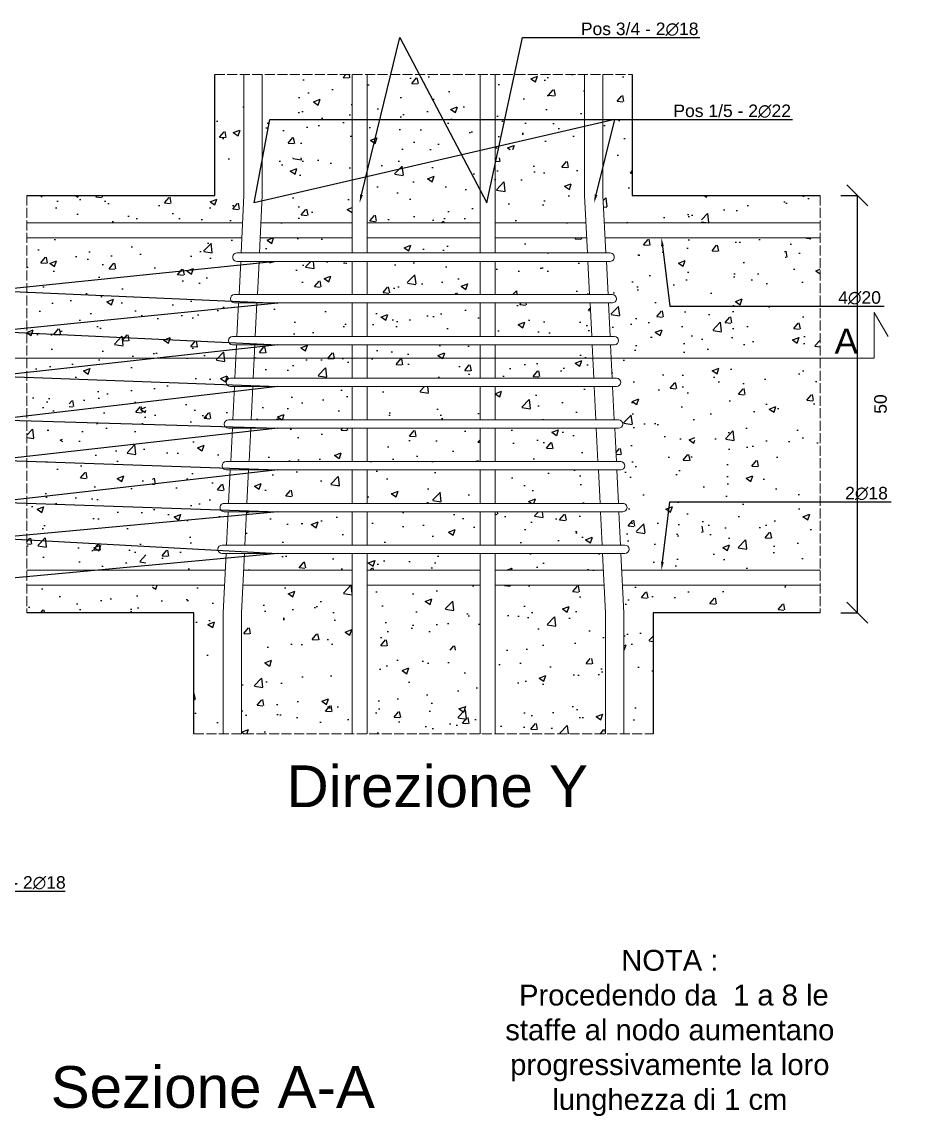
# Model space of a CAD drawing. Header units: millimetres. Extents: x -455371 to 117772, y -78417 to 116564.
# Drawn here: x -325678 to -324590, y 107151 to 108462 of the extents above; entities that cross this region are included whole.
import ezdxf
from ezdxf import colors
from ezdxf.entities.mleader import LeaderData, LeaderLine
from ezdxf.math import Vec2, Vec3

# ---------------------------------------------------------------- set-up
doc = ezdxf.new("R2010")
doc.units = ezdxf.units.MM
doc.linetypes.add('ACAD_ISO02W100', pattern=[15, 12, -3])
doc.layers.get('0').update_dxf_attribs({"color": 255})
for name, color, linetype, lineweight in [('armature', 5, 'Continuous', 18), ('Cls', 7, 'Continuous', 25), ('quote', 5, 'Continuous', 15), ('Scritte', 7, 'Continuous', 15), ('staffe', 10, 'Continuous', 15), ('tratteggio 1 a 50', 230, 'ACAD_ISO02W100', 15)]:
    doc.layers.add(name, color=color, linetype=linetype, lineweight=lineweight)
doc.layers.add('RETINI', color=253, linetype='Continuous')
doc.styles.get("Standard").update_dxf_attribs({"font": 'arial.ttf'})
doc.dimstyles.new('scala 1 a 10', dxfattribs={"dimtxt": 15, "dimasz": 25, "dimexe": 0.183, "dimexo": 0.1, "dimgap": 20, "dimtad": 2, "dimdec": 0, "dimlfac": 0.1, "dimzin": 0, "dimdsep": 46, "dimtxsty": 'Standard', "dimblk": 'OBLIQUE', "dimcen": -25, "dimadec": 0, "dimazin": 0, "dimtfac": 1, "dimtdec": 0, "dimtofl": 0, "dimtmove": 0, "dimatfit": 3, "dimfxl": 20, "dimfxlon": 1, "dimtolj": 1, "dimtzin": 0, "dimarcsym": 0})

# ---------------------------------------------------------------- blocks, each defined once
blk = doc.blocks.new('_Oblique')
at = {"color": 0, "linetype": 'ByBlock', "lineweight": -2}
blk.add_line((-0.5, -0.5), (0.5, 0.5), dxfattribs=at)
blk = doc.blocks.new('*D2428')
at = {"layer": 'Defpoints', "color": 0, "transparency": 16777216}
for p in [(-325447.2, 108253.8), (-324677.5, 108253.8), (-325472.2, 107753.8)]:
    blk.add_point(p, dxfattribs=at)
at = {"layer": 'quote', "color": 0, "lineweight": -2, "transparency": 16777216}
for p, q in [((-324697.5, 108253.8), (-324677.3, 108253.8)), ((-324677.5, 107753.8), (-324677.5, 108253.8)), ((-324697.5, 107753.8), (-324677.3, 107753.8))]:
    blk.add_line(p, q, dxfattribs=at)
at = {"layer": 'quote', "color": 0, "lineweight": -2, "transparency": 16777216, "xscale": 25, "yscale": 25, "zscale": 25}
for p, rotation in [((-324677.5, 108253.8), 90), ((-324677.5, 107753.8), 270)]:
    blk.add_blockref('_Oblique', p, dxfattribs=dict(at, rotation=rotation))
at = {"layer": 'quote', "color": 0, "transparency": 16777216, "insert": (-324649.8, 108003.8), "char_height": 15, "attachment_point": 5, "rotation": 90}
blk.add_mtext('\\A1;50', dxfattribs=at)

msp = doc.modelspace()

# ---------------------------------------------------------------- hatches: boundary and pattern name
at = {"layer": 'RETINI'}
h = msp.add_hatch(dxfattribs=at)
h.set_pattern_fill('AR-CONC', color=256, scale=0.45)
edge = h.paths.add_edge_path()
edge.add_line((-325422.2, 108403.8), (-325447.2, 108403.8))
edge.add_line((-325447.2, 108403.8), (-325447.2, 108253.8))
edge.add_line((-325447.2, 108253.8), (-325672.2, 108253.8))
edge.add_line((-325672.2, 108253.8), (-325672.2, 108220.8))
edge.add_line((-325672.2, 108220.8), (-325629.6, 108220.8))
edge.add_line((-325629.6, 108220.8), (-325629.6, 108224.8))
edge.add_arc((-325625.6, 108224.8), 4, 2.2127, 180.0004, ccw=False)
edge.add_line((-325621.6, 108225), (-325621.6, 108220.8))
edge.add_line((-325621.6, 108220.8), (-325529.6, 108220.8))
edge.add_line((-325529.6, 108220.8), (-325529.6, 108224.8))
edge.add_arc((-325525.6, 108224.8), 4, 2.2127, 180.0004, ccw=False)
edge.add_line((-325521.6, 108225), (-325521.6, 108220.8))
edge.add_line((-325521.6, 108220.8), (-325413.8, 108220.8))
edge.add_line((-325413.8, 108220.8), (-325412.2, 108253.8))
edge.add_line((-325412.2, 108253.8), (-325412.2, 108298.8))
edge.add_line((-325412.2, 108298.8), (-325417.2, 108298.8))
edge.add_arc((-325417.2, 108303.8), 5, 90, 270, ccw=False)
edge.add_line((-325417.2, 108308.8), (-325412.2, 108308.8))
edge.add_line((-325412.2, 108308.8), (-325412.2, 108398.8))
edge.add_line((-325412.2, 108398.8), (-325417.2, 108398.8))
edge.add_arc((-325417.2, 108403.8), 5, 180, 270, ccw=False)
edge = h.paths.add_edge_path()
edge.add_line((-324947.2, 108398.8), (-324982.2, 108398.8))
edge.add_line((-324982.2, 108398.8), (-324982.2, 108308.8))
edge.add_line((-324982.2, 108308.8), (-324977.2, 108308.8))
edge.add_arc((-324977.2, 108303.8), 5, -90, 90, ccw=False)
edge.add_line((-324977.2, 108298.8), (-324982.2, 108298.8))
edge.add_line((-324982.2, 108298.8), (-324982.2, 108253.8))
edge.add_line((-324982.2, 108253.8), (-324980.5, 108220.8))
edge.add_line((-324980.5, 108220.8), (-324872.2, 108220.8))
edge.add_line((-324872.2, 108220.8), (-324872.2, 108224.7))
edge.add_arc((-324868.2, 108224.8), 4, 0.0004, 182.2127, ccw=False)
edge.add_line((-324864.2, 108224.8), (-324864.2, 108220.8))
edge.add_line((-324864.2, 108220.8), (-324772.2, 108220.8))
edge.add_line((-324772.2, 108220.8), (-324772.2, 108224.7))
edge.add_arc((-324768.2, 108224.8), 4, 0.0004, 182.2127, ccw=False)
edge.add_line((-324764.2, 108224.8), (-324764.2, 108220.8))
edge.add_line((-324764.2, 108220.8), (-324722.2, 108220.8))
edge.add_line((-324722.2, 108220.8), (-324722.2, 108253.8))
edge.add_line((-324722.2, 108253.8), (-324947.2, 108253.8))
edge.add_line((-324947.2, 108253.8), (-324947.2, 108398.8))
h = msp.add_hatch(dxfattribs=at)
h.set_pattern_fill('AR-CONC', color=256, scale=0.45)
h.paths.add_polyline_path([(-325629.6, 108202.8), (-325672.2, 108202.8), (-325672.2, 107804.8), (-325629.6, 107804.8)])
h.paths.add_polyline_path([(-325529.6, 108202.8), (-325621.6, 108202.8), (-325621.6, 107804.8), (-325529.6, 107804.8)])
h.paths.add_polyline_path([(-325418.6, 108124.9), (-325423.4, 108124.9, -1), (-325423.4, 108134.9), (-325418.1, 108134.9), (-325416.1, 108174.8), (-325420.7, 108174.8, -0.998059), (-325420.7, 108184.8), (-325415.6, 108184.8), (-325414.7, 108202.8), (-325521.6, 108202.8), (-325521.6, 107804.8), (-325434.6, 107804.8), (-325433.6, 107824.8), (-325438.4, 107824.8, -1), (-325438.4, 107834.8), (-325433.1, 107834.8), (-325431.1, 107874.8), (-325435.8, 107874.8, -1), (-325435.9, 107884.8), (-325430.6, 107884.8), (-325428.6, 107924.8), (-325433.4, 107924.8, -1), (-325433.4, 107934.8), (-325428.1, 107934.8), (-325426.1, 107974.8), (-325430.9, 107974.8, -1), (-325430.9, 107984.8), (-325425.6, 107984.8), (-325423.6, 108024.8), (-325428.4, 108024.8, -1), (-325428.4, 108034.8), (-325423.1, 108034.8), (-325421.1, 108074.8), (-325425.9, 108074.8, -1), (-325425.9, 108084.8), (-325420.6, 108084.8)])
h.paths.add_polyline_path([(-324872.2, 108202.8), (-324979.6, 108202.8), (-324978.7, 108184.8), (-324973.7, 108184.8, -1.001944), (-324973.6, 108174.8), (-324978.2, 108174.8), (-324976.2, 108134.9), (-324971, 108134.9, -1), (-324971, 108124.9), (-324975.7, 108124.9), (-324973.7, 108084.8), (-324968.5, 108084.8, -1), (-324968.5, 108074.8), (-324973.2, 108074.8), (-324971.2, 108034.8), (-324966, 108034.8, -1), (-324966, 108024.8), (-324970.7, 108024.8), (-324968.7, 107984.8), (-324963.5, 107984.8, -1), (-324963.5, 107974.8), (-324968.2, 107974.8), (-324966.2, 107934.8), (-324961, 107934.8, -1), (-324961, 107924.8), (-324965.7, 107924.8), (-324963.7, 107884.8), (-324958.5, 107884.8, -1), (-324958.4, 107874.8), (-324963.2, 107874.8), (-324961.2, 107834.8), (-324956, 107834.8, -1), (-324956, 107824.8), (-324960.7, 107824.8), (-324959.7, 107804.8), (-324872.2, 107804.8)])
h.paths.add_polyline_path([(-324772.2, 108202.8), (-324864.2, 108202.8), (-324864.2, 107804.8), (-324772.2, 107804.8)])
h.paths.add_polyline_path([(-324722.2, 108202.8), (-324764.2, 108202.8), (-324764.2, 107804.8), (-324722.2, 107804.8)])
h.paths.add_polyline_path([(-324980.8, 107786.8), (-325111.5, 107786.8), (-325111.5, 107708.8), (-324979.2, 107708.8), (-324979.2, 107753.8)])
h.paths.add_polyline_path([(-324979.2, 107698.8), (-325111.5, 107698.8), (-325111.5, 107608.8), (-324979.2, 107608.8)])
h.paths.add_polyline_path([(-325129.5, 107698.8), (-325264.8, 107698.8), (-325264.8, 107608.8), (-325129.5, 107608.8)])
h.paths.add_polyline_path([(-325129.5, 107786.8), (-325264.8, 107786.8), (-325264.8, 107708.8), (-325129.5, 107708.8)])
h.paths.add_polyline_path([(-325282.8, 107786.8), (-325413.5, 107786.8), (-325415.2, 107753.8), (-325415.2, 107708.8), (-325282.8, 107708.8)])
h.paths.add_polyline_path([(-325282.8, 107698.8), (-325415.2, 107698.8), (-325415.2, 107608.8), (-325282.8, 107608.8)])
h.paths.add_polyline_path([(-325282.8, 108174.8), (-325394.1, 108174.8), (-325396.1, 108134.9), (-325282.8, 108134.9)])
h.paths.add_polyline_path([(-325129.5, 108174.8), (-325197.2, 108174.8), (-325264.8, 108174.8), (-325264.8, 108134.9), (-325197.2, 108134.9), (-325129.5, 108134.9)])
h.paths.add_polyline_path([(-325000.2, 108174.8), (-325111.5, 108174.8), (-325111.5, 108134.9), (-324998.2, 108134.9)])
h.paths.add_polyline_path([(-324997.7, 108124.9), (-325111.5, 108124.9), (-325111.5, 108084.8), (-324995.7, 108084.8)])
h.paths.add_polyline_path([(-325129.5, 108124.9), (-325197.2, 108124.9), (-325264.8, 108124.9), (-325264.8, 108084.8), (-325197.2, 108084.8), (-325129.5, 108084.8)])
h.paths.add_polyline_path([(-325282.8, 108124.9), (-325396.6, 108124.9), (-325398.6, 108084.8), (-325282.8, 108084.8)])
h.paths.add_polyline_path([(-325282.8, 108074.8), (-325399.1, 108074.8), (-325401.1, 108034.8), (-325282.8, 108034.8)])
h.paths.add_polyline_path([(-325129.5, 108074.8), (-325197.2, 108074.8), (-325264.8, 108074.8), (-325264.8, 108034.8), (-325197.2, 108034.8), (-325129.5, 108034.8)])
h.paths.add_polyline_path([(-324995.2, 108074.8), (-325111.5, 108074.8), (-325111.5, 108034.8), (-324993.2, 108034.8)])
h.paths.add_polyline_path([(-324992.7, 108024.8), (-325111.5, 108024.8), (-325111.5, 107984.8), (-324990.7, 107984.8)])
h.paths.add_polyline_path([(-325129.5, 108024.8), (-325197.2, 108024.8), (-325264.8, 108024.8), (-325264.8, 107984.8), (-325197.2, 107984.8), (-325129.5, 107984.8)])
h.paths.add_polyline_path([(-325282.8, 108024.8), (-325401.6, 108024.8), (-325403.6, 107984.8), (-325282.8, 107984.8)])
h.paths.add_polyline_path([(-325282.8, 107974.8), (-325404.1, 107974.8), (-325406.1, 107934.8), (-325282.8, 107934.8)])
h.paths.add_polyline_path([(-325129.5, 107974.8), (-325197.2, 107974.8), (-325264.8, 107974.8), (-325264.8, 107934.8), (-325197.2, 107934.8), (-325129.5, 107934.8)])
h.paths.add_polyline_path([(-324990.2, 107974.8), (-325111.5, 107974.8), (-325111.5, 107934.8), (-324988.2, 107934.8)])
h.paths.add_polyline_path([(-324987.7, 107924.8), (-325111.5, 107924.8), (-325111.5, 107884.8), (-324985.7, 107884.8)])
h.paths.add_polyline_path([(-325129.5, 107924.8), (-325197.2, 107924.8), (-325264.8, 107924.8), (-325264.8, 107884.8), (-325197.2, 107884.8), (-325129.5, 107884.8)])
h.paths.add_polyline_path([(-325282.8, 107924.8), (-325406.6, 107924.8), (-325408.6, 107884.8), (-325282.8, 107884.8)])
h.paths.add_polyline_path([(-325282.8, 107874.8), (-325409.1, 107874.8), (-325411.1, 107834.8), (-325282.8, 107834.8)])
h.paths.add_polyline_path([(-325129.5, 107874.8), (-325197.2, 107874.8), (-325264.8, 107874.8), (-325264.8, 107834.8), (-325197.2, 107834.8), (-325129.5, 107834.8)])
h.paths.add_polyline_path([(-324985.2, 107874.8), (-325111.5, 107874.8), (-325111.5, 107834.8), (-324983.2, 107834.8)])
h.paths.add_polyline_path([(-324982.7, 107824.8), (-325111.5, 107824.8), (-325111.5, 107804.8), (-324981.7, 107804.8)])
h.paths.add_polyline_path([(-325129.5, 107824.8), (-325197.2, 107824.8), (-325264.8, 107824.8), (-325264.8, 107804.8), (-325129.5, 107804.8)])
h.paths.add_polyline_path([(-325282.8, 107824.8), (-325411.6, 107824.8), (-325412.6, 107804.8), (-325282.8, 107804.8)])
h.paths.add_polyline_path([(-325282.8, 108202.8), (-325392.7, 108202.8), (-325393.6, 108184.8), (-325282.8, 108184.8)])
h.paths.add_polyline_path([(-325129.5, 108202.8), (-325264.8, 108202.8), (-325264.8, 108184.8), (-325197.2, 108184.8), (-325129.5, 108184.8)])
h.paths.add_polyline_path([(-325001.6, 108202.8), (-325111.5, 108202.8), (-325111.5, 108184.8), (-325000.7, 108184.8)])
h.paths.add_polyline_path([(-325004.2, 108298.8), (-325111.5, 108298.8), (-325111.5, 108220.8), (-325002.5, 108220.8), (-325004.2, 108253.8)])
h.paths.add_polyline_path([(-325129.5, 108298.8), (-325264.8, 108298.8), (-325264.8, 108220.8), (-325129.5, 108220.8)])
h.paths.add_polyline_path([(-325282.8, 108298.8), (-325390.2, 108298.8), (-325390.2, 108253.8), (-325391.8, 108220.8), (-325282.8, 108220.8)])
h.paths.add_polyline_path([(-325282.8, 108398.8), (-325390.2, 108398.8), (-325390.2, 108308.8), (-325282.8, 108308.8)])
h.paths.add_polyline_path([(-325129.5, 108398.8), (-325264.8, 108398.8), (-325264.8, 108308.8), (-325129.5, 108308.8)])
h.paths.add_polyline_path([(-325004.2, 108398.8), (-325111.5, 108398.8), (-325111.5, 108308.8), (-325004.2, 108308.8)])
edge = h.paths.add_edge_path()
edge.add_line((-324957.2, 107608.8), (-324922.2, 107608.8))
edge.add_line((-324922.2, 107608.8), (-324922.2, 107753.8))
edge.add_line((-324922.2, 107753.8), (-324722.2, 107753.8))
edge.add_line((-324722.2, 107753.8), (-324722.2, 107786.8))
edge.add_line((-324722.2, 107786.8), (-324764.2, 107786.8))
edge.add_line((-324764.2, 107786.8), (-324764.2, 107782.7))
edge.add_arc((-324768.2, 107782.7), 4, -177.7873, 0, ccw=False)
edge.add_line((-324772.2, 107782.5), (-324772.2, 107786.8))
edge.add_line((-324772.2, 107786.8), (-324864.2, 107786.8))
edge.add_line((-324864.2, 107786.8), (-324864.2, 107782.7))
edge.add_arc((-324868.2, 107782.7), 4, -177.7873, 0, ccw=False)
edge.add_line((-324872.2, 107782.5), (-324872.2, 107786.8))
edge.add_line((-324872.2, 107786.8), (-324958.8, 107786.8))
edge.add_line((-324958.8, 107786.8), (-324957.2, 107753.8))
edge.add_line((-324957.2, 107753.8), (-324957.2, 107708.8))
edge.add_line((-324957.2, 107708.8), (-324952.2, 107708.8))
edge.add_arc((-324952.2, 107703.8), 5, -90, 90, ccw=False)
edge.add_line((-324952.2, 107698.8), (-324957.2, 107698.8))
edge.add_line((-324957.2, 107698.8), (-324957.2, 107608.8))
h = msp.add_hatch(dxfattribs=at)
h.set_pattern_fill('AR-CONC', color=256, scale=0.45)
edge = h.paths.add_edge_path()
edge.add_line((-325472.2, 107608.8), (-325437.2, 107608.8))
edge.add_line((-325437.2, 107608.8), (-325437.2, 107698.8))
edge.add_line((-325437.2, 107698.8), (-325442.2, 107698.8))
edge.add_arc((-325442.2, 107703.8), 5, 90, 270, ccw=False)
edge.add_line((-325442.2, 107708.8), (-325437.2, 107708.8))
edge.add_line((-325437.2, 107708.8), (-325437.2, 107753.8))
edge.add_line((-325437.2, 107753.8), (-325435.5, 107786.8))
edge.add_line((-325435.5, 107786.8), (-325521.6, 107786.8))
edge.add_line((-325521.6, 107786.8), (-325521.6, 107782.8))
edge.add_arc((-325525.6, 107782.7), 4, -180, 2.2127, ccw=False)
edge.add_line((-325529.6, 107782.7), (-325529.6, 107786.8))
edge.add_line((-325529.6, 107786.8), (-325621.6, 107786.8))
edge.add_line((-325621.6, 107786.8), (-325621.6, 107782.8))
edge.add_arc((-325625.6, 107782.7), 4, -180, 2.2127, ccw=False)
edge.add_line((-325629.6, 107782.7), (-325629.6, 107786.8))
edge.add_line((-325629.6, 107786.8), (-325672.2, 107786.8))
edge.add_line((-325672.2, 107786.8), (-325672.2, 107753.8))
edge.add_line((-325672.2, 107753.8), (-325472.2, 107753.8))
edge.add_line((-325472.2, 107753.8), (-325472.2, 107608.8))

# ---------------------------------------------------------------- linework, layer by layer
at = {"layer": 'armature'}
for points in [[(-325412.2, 108398.8), (-325412.2, 108253.8), (-325415.6, 108184.8)], [(-325412.2, 108398.8), (-325412.2, 108308.8)], [(-325393.6, 108184.8), (-325390.2, 108253.8), (-325390.2, 108398.8)], [(-325390.2, 108308.8), (-325390.2, 108398.8)], [(-325282.8, 108184.8), (-325282.8, 108398.8)], [(-325282.8, 108308.8), (-325282.8, 108398.8)], [(-325264.8, 108398.8), (-325264.8, 108308.8)], [(-325264.8, 108398.8), (-325264.8, 108184.8)], [(-325129.5, 108184.8), (-325129.5, 108398.8)], [(-325129.5, 108308.8), (-325129.5, 108398.8)], [(-325111.5, 108398.8), (-325111.5, 108308.8)], [(-325111.5, 108398.8), (-325111.5, 108184.8)], [(-325000.7, 108184.8), (-325004.2, 108253.8), (-325004.2, 108398.8)], [(-325004.2, 108308.8), (-325004.2, 108398.8)], [(-324982.2, 108398.8), (-324982.2, 108308.8)], [(-324982.2, 108398.8), (-324982.2, 108253.8), (-324978.7, 108184.8)], [(-325672.2, 108220.8), (-325629.6, 108220.8)], [(-325672.2, 108220.8), (-325413.8, 108220.8)], [(-325621.6, 108220.8), (-325529.6, 108220.8)], [(-325391.8, 108220.8), (-325282.8, 108220.8)], [(-325264.8, 108220.8), (-325129.5, 108220.8)], [(-325111.5, 108220.8), (-325002.5, 108220.8)], [(-324980.5, 108220.8), (-324722.2, 108220.8)], [(-324864.2, 108220.8), (-324772.2, 108220.8)], [(-324764.2, 108220.8), (-324722.2, 108220.8)], [(-325672.2, 108202.8), (-325629.6, 108202.8)], [(-325672.2, 108202.8), (-325414.7, 108202.8)], [(-325621.6, 108202.8), (-325529.6, 108202.8)], [(-325392.7, 108202.8), (-325282.8, 108202.8)], [(-325264.8, 108202.8), (-325129.5, 108202.8)], [(-325111.5, 108202.8), (-325001.6, 108202.8)], [(-324979.6, 108202.8), (-324722.2, 108202.8)], [(-324864.2, 108202.8), (-324772.2, 108202.8)], [(-324764.2, 108202.8), (-324722.2, 108202.8)], [(-325416.1, 108174.8), (-325418.1, 108134.9)], [(-325396.1, 108134.9), (-325394.1, 108174.8)], [(-325282.8, 108134.9), (-325282.8, 108174.8)], [(-325264.8, 108174.8), (-325264.8, 108134.9)], [(-325129.5, 108134.9), (-325129.5, 108174.8)], [(-325111.5, 108174.8), (-325111.5, 108134.9)], [(-324998.2, 108134.9), (-325000.2, 108174.8)], [(-324978.2, 108174.8), (-324976.2, 108134.9)], [(-325418.6, 108124.9), (-325420.6, 108084.8)], [(-325398.6, 108084.8), (-325396.6, 108124.9)], [(-325282.8, 108084.8), (-325282.8, 108124.9)], [(-325264.8, 108124.9), (-325264.8, 108084.8)], [(-325129.5, 108084.8), (-325129.5, 108124.9)], [(-325111.5, 108124.9), (-325111.5, 108084.8)], [(-324995.7, 108084.8), (-324997.7, 108124.9)], [(-324975.7, 108124.9), (-324973.7, 108084.8)], [(-325421.1, 108074.8), (-325423.1, 108034.8)], [(-325401.1, 108034.8), (-325399.1, 108074.8)], [(-325282.8, 108034.8), (-325282.8, 108074.8)], [(-325264.8, 108074.8), (-325264.8, 108034.8)], [(-325129.5, 108034.8), (-325129.5, 108074.8)], [(-325111.5, 108074.8), (-325111.5, 108034.8)], [(-324993.2, 108034.8), (-324995.2, 108074.8)], [(-324973.2, 108074.8), (-324971.2, 108034.8)], [(-325423.6, 108024.8), (-325425.6, 107984.8)], [(-325403.6, 107984.8), (-325401.6, 108024.8)], [(-325282.8, 107984.8), (-325282.8, 108024.8)], [(-325264.8, 108024.8), (-325264.8, 107984.8)], [(-325129.5, 107984.8), (-325129.5, 108024.8)], [(-325111.5, 108024.8), (-325111.5, 107984.8)], [(-324990.7, 107984.8), (-324992.7, 108024.8)], [(-324970.7, 108024.8), (-324968.7, 107984.8)], [(-325426.1, 107974.8), (-325428.1, 107934.8)], [(-325406.1, 107934.8), (-325404.1, 107974.8)], [(-325282.8, 107934.8), (-325282.8, 107974.8)], [(-325264.8, 107974.8), (-325264.8, 107934.8)], [(-325129.5, 107934.8), (-325129.5, 107974.8)], [(-325111.5, 107974.8), (-325111.5, 107934.8)], [(-324988.2, 107934.8), (-324990.2, 107974.8)], [(-324968.2, 107974.8), (-324966.2, 107934.8)], [(-325428.6, 107924.8), (-325430.6, 107884.8)], [(-325408.6, 107884.8), (-325406.6, 107924.8)], [(-325282.8, 107884.8), (-325282.8, 107924.8)], [(-325264.8, 107924.8), (-325264.8, 107884.8)], [(-325129.5, 107884.8), (-325129.5, 107924.8)], [(-325111.5, 107924.8), (-325111.5, 107884.8)], [(-324985.7, 107884.8), (-324987.7, 107924.8)], [(-324965.7, 107924.8), (-324963.7, 107884.8)], [(-325431.1, 107874.8), (-325433.1, 107834.8)], [(-325411.1, 107834.8), (-325409.1, 107874.8)], [(-325282.8, 107834.8), (-325282.8, 107874.8)], [(-325264.8, 107874.8), (-325264.8, 107834.8)], [(-325129.5, 107834.8), (-325129.5, 107874.8)], [(-325111.5, 107874.8), (-325111.5, 107834.8)], [(-324983.2, 107834.8), (-324985.2, 107874.8)], [(-324963.2, 107874.8), (-324961.2, 107834.8)], [(-325433.6, 107824.8), (-325437.2, 107753.8), (-325437.2, 107608.8)], [(-325415.2, 107608.8), (-325415.2, 107753.8), (-325411.6, 107824.8)], [(-325282.8, 107608.8), (-325282.8, 107824.8)], [(-325264.8, 107824.8), (-325264.8, 107608.8)], [(-325129.5, 107608.8), (-325129.5, 107824.8)], [(-325111.5, 107824.8), (-325111.5, 107608.8)], [(-324979.2, 107608.8), (-324979.2, 107753.8), (-324982.7, 107824.8)], [(-324960.7, 107824.8), (-324957.2, 107753.8), (-324957.2, 107608.8)], [(-325672.2, 107804.8), (-325629.6, 107804.8)], [(-325672.2, 107804.8), (-325434.6, 107804.8)], [(-325621.6, 107804.8), (-325529.6, 107804.8)], [(-325412.6, 107804.8), (-325282.8, 107804.8)], [(-325264.8, 107804.8), (-325129.5, 107804.8)], [(-325111.5, 107804.8), (-324981.7, 107804.8)], [(-324959.7, 107804.8), (-324722.2, 107804.8)], [(-324864.2, 107804.8), (-324772.2, 107804.8)], [(-324764.2, 107804.8), (-324722.2, 107804.8)], [(-325672.2, 107786.8), (-325629.6, 107786.8)], [(-325672.2, 107786.8), (-325435.5, 107786.8)], [(-325621.6, 107786.8), (-325529.6, 107786.8)], [(-325413.5, 107786.8), (-325282.8, 107786.8)], [(-325264.8, 107786.8), (-325129.5, 107786.8)], [(-325111.5, 107786.8), (-324980.8, 107786.8)], [(-324958.8, 107786.8), (-324722.2, 107786.8)], [(-324864.2, 107786.8), (-324772.2, 107786.8)], [(-324764.2, 107786.8), (-324722.2, 107786.8)], [(-325437.2, 107698.8), (-325437.2, 107608.8)], [(-325415.2, 107608.8), (-325415.2, 107698.8)], [(-325282.8, 107608.8), (-325282.8, 107698.8)], [(-325264.8, 107698.8), (-325264.8, 107608.8)], [(-325129.5, 107608.8), (-325129.5, 107698.8)], [(-325111.5, 107698.8), (-325111.5, 107608.8)], [(-324979.2, 107608.8), (-324979.2, 107698.8)], [(-324957.2, 107698.8), (-324957.2, 107608.8)]]:
    msp.add_lwpolyline(points, dxfattribs=at)
at = {"layer": 'Cls'}
for points in [[(-325672.2, 108253.8), (-325447.2, 108253.8), (-325447.2, 108398.8)], [(-324947.2, 108398.8), (-324947.2, 108253.8), (-324722.2, 108253.8)], [(-324722.2, 107753.8), (-324922.2, 107753.8), (-324922.2, 107608.8)]]:
    msp.add_lwpolyline(points, dxfattribs=at)
at = {"layer": 'quote'}
for p, q in [((-324640.8, 108084.6), (-324657.3, 108113.4)), ((-324657.3, 108113.4), (-324657.3, 108058.6)), ((-324657.3, 108058.6), (-325766.2, 108058.6))]:
    msp.add_line(p, q, dxfattribs=at)
at = {"layer": 'RETINI'}
msp.add_lwpolyline([(-325472.2, 107608.8), (-325472.2, 107753.8), (-325672.2, 107753.8)], dxfattribs=at)
at = {"layer": 'staffe'}
for points in [[(-325420.7, 108184.8, 1.001944), (-325420.7, 108174.8), (-325197.2, 108174.8)], [(-324973.7, 108184.8, -1.001944), (-324973.6, 108174.8), (-325197.2, 108174.8)], [(-325197.2, 108134.9), (-325423.4, 108134.9, 1), (-325423.4, 108124.9), (-325197.2, 108124.9)], [(-325197.2, 108134.9), (-324971, 108134.9, -1), (-324971, 108124.9), (-325197.2, 108124.9)], [(-325197.2, 108084.8), (-325425.9, 108084.8, 1), (-325425.9, 108074.8), (-325197.2, 108074.8)], [(-325197.2, 108084.8), (-324968.5, 108084.8, -1), (-324968.5, 108074.8), (-325197.2, 108074.8)], [(-325197.2, 108034.8), (-325428.4, 108034.8, 1), (-325428.4, 108024.8), (-325197.2, 108024.8)], [(-325197.2, 108034.8), (-324966, 108034.8, -1), (-324966, 108024.8), (-325197.2, 108024.8)], [(-325197.2, 107984.8), (-325430.9, 107984.8, 1), (-325430.9, 107974.8), (-325197.2, 107974.8)], [(-325197.2, 107984.8), (-324963.5, 107984.8, -1), (-324963.5, 107974.8), (-325197.2, 107974.8)], [(-325197.2, 107934.8), (-325433.4, 107934.8, 1), (-325433.4, 107924.8), (-325197.2, 107924.8)], [(-325197.2, 107934.8), (-324961, 107934.8, -1), (-324961, 107924.8), (-325197.2, 107924.8)], [(-325435.8, 107874.8, -1.014887), (-325435.8, 107884.8), (-325197.2, 107884.8)], [(-324958.5, 107874.8, 1.014887), (-324958.5, 107884.8), (-325197.2, 107884.8)], [(-325197.2, 107834.8), (-325438.4, 107834.8, 1), (-325438.4, 107824.8), (-325197.2, 107824.8)], [(-325197.2, 107834.8), (-324956, 107834.8, -1), (-324956, 107824.8), (-325197.2, 107824.8)]]:
    msp.add_lwpolyline(points, format="xyb", dxfattribs=at)
for points in [[(-325420.7, 108184.8), (-325197.2, 108184.8)], [(-324973.6, 108184.8), (-325197.2, 108184.8)], [(-325435.8, 107874.8), (-325197.2, 107874.8)], [(-324958.5, 107874.8), (-325197.2, 107874.8)]]:
    msp.add_lwpolyline(points, dxfattribs=at)
at = {"layer": 'tratteggio 1 a 50'}
for points in [[(-325447.2, 108398.8), (-324947.2, 108398.8)], [(-325672.2, 108253.8), (-325672.2, 107753.8)], [(-324722.2, 108253.8), (-324722.2, 107753.8)], [(-325472.2, 107608.8), (-324922.2, 107608.8)]]:
    msp.add_lwpolyline(points, dxfattribs=at)

# ---------------------------------------------------------------- texts
at = {"layer": 'Scritte', "attachment_point": 1}
for s, width, heights, insert, char_height in [('\\pxt16;A', 52.404, [0], (-324704.8, 108094.3), 30), ('Direzione Y', 381.257, [89.6], (-325361.2, 107570.8), 50), ('\\pxqc;NOTA :\\P Procedendo da  1 a 8 le staffe al nodo aumentano progressivamente la loro lunghezza di 1 cm', 449.715, [0], (-325127, 107349.8), 25), ('Sezione A-A', 421.816, [0], (-325643.6, 107210.5), 50)]:
    msp.add_mtext_dynamic_manual_height_columns(s, width=width, gutter_width=12.5, heights=heights, dxfattribs=dict(at, insert=insert, char_height=char_height))

# ---------------------------------------------------------------- dimensions: what is measured, and where the dimension line sits
at = {"layer": 'quote'}
dim = msp.add_linear_dim(base=(-324677.5, 108253.8), p1=(-325472.2, 107753.8), p2=(-325447.2, 108253.8), angle=90, dimstyle='scala 1 a 10', dxfattribs=at)
dim.commit()
dim.dimension.update_dxf_attribs({"geometry": '*D2428', "text_midpoint": (-324649.8, 108003.8)})

# ---------------------------------------------------------------- leaders
ml = msp.add_multileader_mtext('Standard', dxfattribs=at)
ml.set_content('Pos 3/4 - 2∅18', color=256)
ml.set_leader_properties()
ml.build(insert=Vec2(0, 0))
ml.multileader.update_dxf_attribs({"text_left_attachment_type": 6, "text_right_attachment_type": 6, "dogleg_length": 20, "arrow_head_size": 10})
ctx = ml.context
ctx.base_point, ctx.char_height, ctx.arrow_head_size, ctx.landing_gap_size, ctx.plane_origin = Vec3(-325058.7, 108442.9), 15, 10, 50, Vec3(-325249.8, 108354.7)
ctx.left_attachment, ctx.right_attachment = 6, 6
notes = []
notes.append((ctx, [(0, (1, 1, 0), (-325078.7, 108442.9), (1, 0), 20, [(2, [(-325273.7, 108244.9), (-325225.5, 108442.9), (-325121.2, 108244.9), (-325078.7, 108442.9)], 0, [])])]))
ctx.mtext.insert, ctx.mtext.flow_direction = Vec3(-325008.7, 108460.9), 5
ml = msp.add_multileader_mtext('Standard', dxfattribs=at)
ml.set_content('Pos 1/5 - 2∅22', color=256)
ml.set_leader_properties()
ml.build(insert=Vec2(0, 0))
ml.multileader.update_dxf_attribs({"text_left_attachment_type": 6, "text_right_attachment_type": 6, "dogleg_length": 20, "arrow_head_size": 10})
ctx = ml.context
ctx.base_point, ctx.char_height, ctx.arrow_head_size, ctx.landing_gap_size, ctx.plane_origin = Vec3(-324947.9, 108344.7), 15, 10, 50, Vec3(-325037.1, 108334.3)
ctx.left_attachment, ctx.right_attachment = 6, 6
notes.append((ctx, [(0, (1, 1, 0), (-324967.9, 108344.7), (1, 0), 20, [(0, [(-324992.9, 108244.9), (-324967.9, 108344.7), (-325400.1, 108244.9), (-325381.1, 108344.7)], 0, [])])]))
ctx.mtext.insert, ctx.mtext.flow_direction = Vec3(-324897.9, 108362.7), 5
ml = msp.add_multileader_mtext('Standard', dxfattribs=at)
ml.set_content('8∅10/5', color=256)
ml.set_leader_properties()
ml.build(insert=Vec2(0, 0))
ml.multileader.update_dxf_attribs({"text_left_attachment_type": 6, "text_right_attachment_type": 6, "dogleg_length": 20, "arrow_head_size": 10})
ctx = ml.context
ctx.base_point, ctx.char_height, ctx.arrow_head_size, ctx.landing_gap_size, ctx.plane_origin = Vec3(-325898.2, 108193.2), 15, 10, 50, Vec3(-325480.3, 108269.3)
ctx.left_attachment, ctx.right_attachment, ctx.text_align_type = 6, 6, 2
notes.append((ctx, [(0, (1, 1, 0), (-325711.2, 108193.2), (-1, 0), 20, [(7, [(-325371.8, 108174.8), (-325711.2, 108139.8), (-325371.8, 108124.8), (-325711.2, 108090.8), (-325371.8, 108074.8), (-325711.2, 108037.4), (-325371.8, 108024.8), (-325711.2, 107984.8), (-325371.8, 107974.8), (-325711.2, 107936.7), (-325371.8, 107924.8), (-325711.2, 107886.4), (-325371.8, 107874.8), (-325711.2, 107843.2), (-325371.8, 107824.8), (-325711.2, 107793.2)], 0, [])])]))
ctx.mtext.insert, ctx.mtext.alignment, ctx.mtext.flow_direction = Vec3(-325781.2, 108211.2), 3, 5
ml = msp.add_multileader_mtext('Standard', dxfattribs=at)
ml.set_content('4∅20', color=256)
ml.set_leader_properties()
ml.build(insert=Vec2(0, 0))
ml.multileader.update_dxf_attribs({"text_left_attachment_type": 6, "text_right_attachment_type": 6, "dogleg_length": 20, "arrow_head_size": 10})
ctx = ml.context
ctx.base_point, ctx.char_height, ctx.arrow_head_size, ctx.landing_gap_size, ctx.plane_origin = Vec3(-324750.5, 108121), 15, 10, 50, Vec3(-324597.8, 108131.4)
ctx.left_attachment, ctx.right_attachment = 6, 6
notes.append((ctx, [(0, (1, 1, 0), (-324770.5, 108121), (1, 0), 20, [(0, [(-324912.2, 108202.8), (-324902.1, 108121)], 0, [])])]))
ctx.mtext.insert, ctx.mtext.flow_direction = Vec3(-324700.5, 108139), 5
ml = msp.add_multileader_mtext('Standard', dxfattribs=at)
ml.set_content('2∅18', color=256)
ml.set_leader_properties()
ml.build(insert=Vec2(0, 0))
ml.multileader.update_dxf_attribs({"text_left_attachment_type": 6, "text_right_attachment_type": 6, "dogleg_length": 20, "arrow_head_size": 10})
ctx = ml.context
ctx.base_point, ctx.char_height, ctx.arrow_head_size, ctx.landing_gap_size, ctx.plane_origin = Vec3(-324742.2, 107886.6), 15, 10, 50, Vec3(-324597.8, 107876.3)
ctx.left_attachment, ctx.right_attachment = 6, 6
notes.append((ctx, [(0, (1, 1, 0), (-324762.2, 107886.6), (1, 0), 20, [(0, [(-324912.2, 107804.8), (-324902.1, 107886.6)], 0, [])])]))
ctx.mtext.insert, ctx.mtext.width, ctx.mtext.flow_direction = Vec3(-324692.2, 107904.6), 101.792, 5
ml = msp.add_multileader_mtext('Standard', dxfattribs=at)
ml.set_content('Pos 3 - 2∅18', color=256)
ml.set_leader_properties()
ml.build(insert=Vec2(0, 0))
ml.multileader.update_dxf_attribs({"text_left_attachment_type": 6, "text_right_attachment_type": 6, "dogleg_length": 20, "arrow_head_size": 10})
ctx = ml.context
ctx.base_point, ctx.char_height, ctx.arrow_head_size, ctx.landing_gap_size, ctx.plane_origin = Vec3(-325799.1, 107420.1), 15, 10, 50, Vec3(-325940.4, 107512.7)
ctx.left_attachment, ctx.right_attachment = 6, 6
notes.append((ctx, [(0, (1, 1, 0), (-325819.1, 107420.1), (1, 0), 20, [(1, [(-325942.4, 107455.8), (-325819.1, 107420.1), (-325940.4, 107616.7), (-325819.1, 107582.1)], 0, [])])]))
ctx.mtext.insert, ctx.mtext.flow_direction = Vec3(-325749.1, 107438.1), 5
for ctx, leaders in notes:
    for number, flags, end, landing, length, lines in leaders:
        leader = LeaderData()
        leader.index, (leader.has_last_leader_line, leader.has_dogleg_vector, leader.attachment_direction) = number, flags
        leader.last_leader_point, leader.dogleg_vector, leader.dogleg_length = Vec3(end), Vec3(landing), length
        for number, points, colour, breaks in lines:
            line = LeaderLine()
            line.index, line.vertices, line.color, line.breaks = number, Vec3.list(points), colors.encode_raw_color(colour), breaks
            leader.lines.append(line)
        ctx.leaders.append(leader)

doc.saveas('drawing.dxf')
